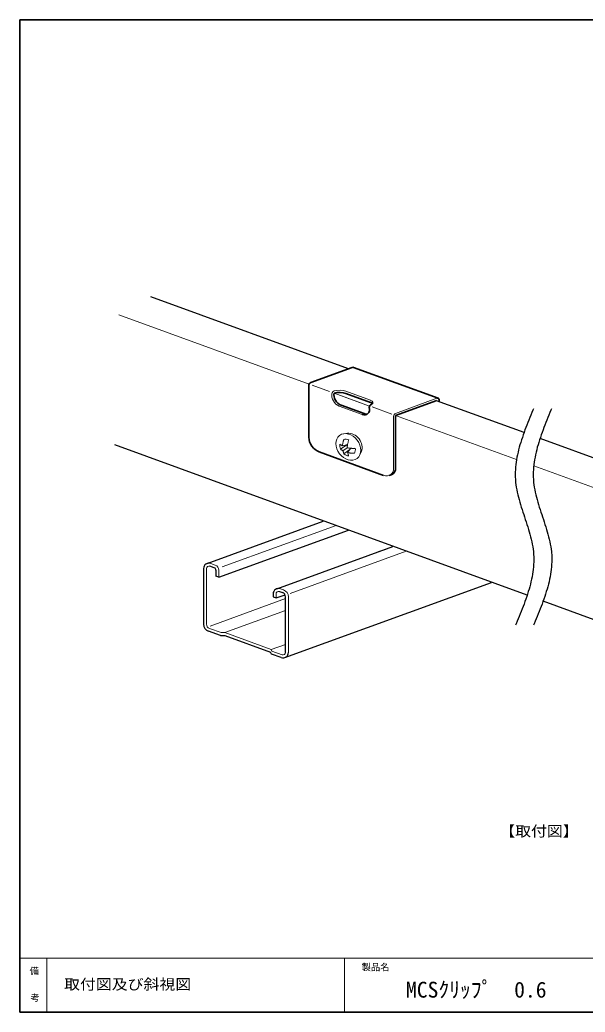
# Model space of a CAD drawing. Units: millimetres on the paper. Extents: x -405 to 411, y -913 to 286.
# Drawn here: x -405 to -248.3, y -286 to -11 of the extents above; entities that cross this region are included whole.
import ezdxf
from ezdxf.enums import TextEntityAlignment as Align

# ---------------------------------------------------------------- set-up
doc = ezdxf.new("R2010")
doc.units = ezdxf.units.MM
for name, color, linetype, lineweight in [('0-1_本体', 7, 'Continuous', 35), ('0-2_野縁受け', 5, 'Continuous', 25), ('0-3_野縁', 3, 'Continuous', 25), ('0-6_ねじ', 4, 'Continuous', 18), ('0-8_寸法線', 4, 'Continuous', 18), ('F-0_枠図面', 4, 'Continuous', 18), ('F-2_文字1', 4, 'Continuous', 18)]:
    doc.layers.add(name, color=color, linetype=linetype, lineweight=lineweight)
doc.layers.add('F-3_文字2', color=7, linetype='Continuous')
doc.styles.add('ＭＳ ゴシック', font='')
doc.styles.get('ＭＳ ゴシック').set_extended_font_data('MS Gothic')

msp = doc.modelspace()

# ---------------------------------------------------------------- linework, layer by layer
at = {"layer": '0-1_本体'}
for p, q in [((-312.896, -107.33), (-324.352, -111.5)), ((-312.579, -107.318), (-289.087, -115.869)), ((-324.916, -112.305), (-324.916, -126.705)), ((-314.653, -114.535), (-307.853, -117.01)), ((-309.567, -120.139), (-315.964, -117.811)), ((-300.86, -120.65), (-289.404, -116.48)), ((-288.84, -116.275), (-288.84, -116.275)), ((-288.84, -116.275), (-288.84, -116.817)), ((-300.86, -120.65), (-300.86, -135.052)), ((-322.097, -130.731), (-304.242, -137.23)), ((-302.659, -137.288), (-302.095, -137.083))]:
    msp.add_line(p, q, dxfattribs=at)
at = {"layer": '0-1_本体', "color": 4, "lineweight": 18}
for p, q in [((-319.211, -113.971), (-324.004, -112.227)), ((-310.292, -117.217), (-317.936, -114.435)), ((-314.653, -113.935), (-307.853, -116.41)), ((-310.13, -120.344), (-316.528, -118.016)), ((-300.86, -120.05), (-289.403, -115.88)), ((-289.404, -116.48), (-289.404, -116.612)), ((-301.93, -120.261), (-307.34, -118.292)), ((-301.424, -120.856), (-301.424, -135.257))]:
    msp.add_line(p, q, dxfattribs=at)
at = {"layer": '0-1_本体', "color": 6, "lineweight": 25}
for points in [[(-262.654, -118.774), (-262.819, -119.171), (-263.105, -119.857), (-263.389, -120.543), (-263.671, -121.229), (-263.95, -121.915), (-264.225, -122.601), (-264.496, -123.287), (-264.761, -123.972), (-265.021, -124.658), (-265.273, -125.344), (-265.518, -126.03), (-265.754, -126.716), (-265.981, -127.402), (-266.198, -128.088), (-266.404, -128.774), (-266.598, -129.459), (-266.779, -130.145), (-266.947, -130.831), (-267.101, -131.517), (-267.24, -132.203), (-267.363, -132.889), (-267.47, -133.575), (-267.559, -134.26), (-267.63, -134.946), (-267.682, -135.632), (-267.714, -136.318), (-267.725, -137.004), (-267.715, -137.69), (-267.683, -138.376), (-267.654, -138.774), (-267.617, -139.171), (-267.535, -139.857), (-267.433, -140.543), (-267.311, -141.229), (-267.171, -141.915), (-267.015, -142.601), (-266.845, -143.287), (-266.662, -143.972), (-266.467, -144.658)], [(-257.654, -118.774), (-257.819, -119.171), (-258.105, -119.857), (-258.389, -120.543), (-258.671, -121.229), (-258.95, -121.915), (-259.225, -122.601), (-259.496, -123.287), (-259.761, -123.972), (-260.021, -124.658), (-260.273, -125.344), (-260.518, -126.03), (-260.754, -126.716), (-260.981, -127.402), (-261.198, -128.088), (-261.404, -128.774), (-261.598, -129.459), (-261.779, -130.145), (-261.947, -130.831), (-262.101, -131.517), (-262.24, -132.203), (-262.363, -132.889), (-262.47, -133.575), (-262.559, -134.26), (-262.63, -134.946), (-262.682, -135.632), (-262.714, -136.318), (-262.725, -137.004), (-262.715, -137.69), (-262.683, -138.376), (-262.654, -138.774), (-262.617, -139.171), (-262.535, -139.857), (-262.433, -140.543), (-262.311, -141.229), (-262.171, -141.915), (-262.015, -142.601), (-261.845, -143.287), (-261.662, -143.972), (-261.467, -144.658)], [(-266.467, -144.658), (-266.263, -145.344), (-266.051, -146.03), (-265.832, -146.716), (-265.609, -147.402), (-265.382, -148.088), (-265.154, -148.774), (-264.925, -149.459), (-264.699, -150.145), (-264.475, -150.831), (-264.256, -151.517), (-264.044, -152.203), (-263.84, -152.889), (-263.646, -153.575), (-263.462, -154.26), (-263.292, -154.946), (-263.136, -155.632), (-262.997, -156.318), (-262.875, -157.004), (-262.772, -157.69), (-262.691, -158.376), (-262.654, -158.774), (-262.624, -159.171), (-262.592, -159.857), (-262.582, -160.543), (-262.594, -161.229), (-262.626, -161.915), (-262.678, -162.601), (-262.748, -163.287), (-262.838, -163.972), (-262.944, -164.658), (-263.067, -165.344), (-263.206, -166.03), (-263.36, -166.716), (-263.528, -167.402), (-263.71, -168.088), (-263.904, -168.774), (-264.109, -169.459), (-264.326, -170.145), (-264.553, -170.831)], [(-261.467, -144.658), (-261.263, -145.344), (-261.051, -146.03), (-260.832, -146.716), (-260.609, -147.402), (-260.382, -148.088), (-260.154, -148.774), (-259.925, -149.459), (-259.699, -150.145), (-259.475, -150.831), (-259.256, -151.517), (-259.044, -152.203), (-258.84, -152.889), (-258.646, -153.575), (-258.462, -154.26), (-258.292, -154.946), (-258.136, -155.632), (-257.997, -156.318), (-257.875, -157.004), (-257.772, -157.69), (-257.691, -158.376), (-257.654, -158.774), (-257.624, -159.171), (-257.592, -159.857), (-257.582, -160.543), (-257.594, -161.229), (-257.626, -161.915), (-257.678, -162.601), (-257.748, -163.287), (-257.838, -163.972), (-257.944, -164.658), (-258.067, -165.344), (-258.206, -166.03), (-258.36, -166.716), (-258.528, -167.402), (-258.71, -168.088), (-258.904, -168.774), (-259.109, -169.459), (-259.326, -170.145), (-259.553, -170.831)], [(-264.553, -170.831), (-264.789, -171.517), (-265.034, -172.203), (-265.287, -172.889), (-265.546, -173.575), (-265.812, -174.26), (-266.082, -174.946), (-266.358, -175.632), (-266.637, -176.318), (-266.919, -177.004), (-267.203, -177.69), (-267.488, -178.376), (-267.654, -178.774)], [(-259.553, -170.831), (-259.789, -171.517), (-260.034, -172.203), (-260.287, -172.889), (-260.546, -173.575), (-260.812, -174.26), (-261.082, -174.946), (-261.358, -175.632), (-261.637, -176.318), (-261.919, -177.004), (-262.203, -177.69), (-262.488, -178.376), (-262.654, -178.774)]]:
    msp.add_lwpolyline(points, dxfattribs=at)
at = {"layer": '0-1_本体'}
for centre, major_axis, ratio, start_param, end_param in [((-312.896, -107.93), (0.399, 0.569), 0.7, 0.18216, 0.7855464), ((-324.353, -112.1), (0.399, 0.569), 0.7, 0.7852499, 2.3563427), ((-315.964, -115.653), (-1.434, 2.048), 0.7, 0.5516953, 2.3566391), ((-316.447, -115.188), (2.5, 0), 0.375, 0.7704734, 2.2091285), ((-307.596, -118.199), (0.399, 0.569), 0.7, 0.7855464, 2.3560463), ((-309.647, -117.663), (2.5, 0), 0.375, 0.3257295, 0.8301724), ((-289.404, -116.48), (0.399, 0.569), 0.7, 5.4976389, 7.0687317), ((-310.132, -118.186), (-1.434, 2.048), 0.7, 2.3560463, 4.1609902), ((-309.568, -117.981), (-1.434, 2.048), 0.7, 2.3560463, 2.7869003), ((-322.097, -127.731), (-1.994, 2.847), 0.7, 0.7849535, 2.3566391), ((-303.679, -134.024), (-1.994, 2.847), 0.7, 2.9529323, 3.927139)]:
    msp.add_ellipse(centre, major_axis=major_axis, ratio=ratio, start_param=start_param, end_param=end_param, dxfattribs=at)
at = {"layer": '0-1_本体', "color": 4, "lineweight": 18}
for centre, major_axis, ratio, start_param, end_param in [((-316.528, -115.858), (-1.434, 2.048), 0.7, 0.5516953, 2.3566391), ((-317.936, -114.435), (0.399, 0.569), 0.7, 0.5966269, 2.3560463), ((-316.447, -114.588), (2.5, 0), 0.375, 0.7704734, 2.2091285), ((-309.647, -117.063), (2.5, 0), 0.375, 5.6747027, 7.1133577), ((-300.86, -120.65), (0.399, 0.569), 0.7, 0.7852499, 2.3563427), ((-304.243, -134.229), (-1.994, 2.847), 0.7, 2.3560463, 3.927139)]:
    msp.add_ellipse(centre, major_axis=major_axis, ratio=ratio, start_param=start_param, end_param=end_param, dxfattribs=at)
at = {"layer": '0-2_野縁受け'}
for p, q in [((-313.901, -107.696), (-368.683, -87.756)), ((-265.289, -125.389), (-289.584, -116.546)), ((-264.412, -170.405), (-378.659, -128.823)), ((-199.375, -149.379), (-260.85, -127.005)), ((-204.966, -192.136), (-259.999, -172.106))]:
    msp.add_line(p, q, dxfattribs=at)
at = {"layer": '0-2_野縁受け', "color": 4, "lineweight": 18}
for p, q in [((-324.818, -111.93), (-377.568, -92.731)), ((-308.061, -118.03), (-317.936, -114.435)), ((-267.355, -132.845), (-300.86, -120.65)), ((-210.292, -153.614), (-262.592, -134.579))]:
    msp.add_line(p, q, dxfattribs=at)
at = {"layer": '0-3_野縁'}
for p, q in [((-353.089, -161.651), (-320.906, -149.937)), ((-349.847, -165.457), (-313.927, -152.383)), ((-333.825, -168.662), (-301.642, -156.949)), ((-305.559, -158.374), (-303.589, -157.657)), ((-354.076, -163.06), (-354.076, -178.518)), ((-351.108, -162.85), (-352.337, -162.403)), ((-350.647, -163.508), (-350.647, -165.166)), ((-349.847, -165.457), (-350.647, -165.166)), ((-331.571, -187.736), (-274.313, -166.896)), ((-334.812, -170.072), (-334.812, -170.93)), ((-334.012, -171.221), (-331.52, -170.314)), ((-333.073, -169.414), (-332.173, -169.741)), ((-334.812, -170.93), (-334.012, -171.221)), ((-331.384, -186.326), (-331.384, -170.869)), ((-349.378, -181.628), (-352.76, -180.397))]:
    msp.add_line(p, q, dxfattribs=at)
at = {"layer": '0-3_野縁', "color": 4, "lineweight": 18}
for p, q in [((-348.94, -162.632), (-317.355, -151.135)), ((-330.08, -169.958), (-297.99, -158.278)), ((-350.834, -162.098), (-352.063, -161.651)), ((-353.276, -163.06), (-353.276, -178.518)), ((-349.847, -163.508), (-349.847, -165.457)), ((-334.012, -170.072), (-334.012, -171.221)), ((-332.799, -168.662), (-331.9, -168.99)), ((-352.285, -178.998), (-331.384, -171.39)), ((-330.584, -186.326), (-330.584, -170.869)), ((-348.237, -180.828), (-331.384, -174.694)), ((-349.236, -180.828), (-352.486, -179.645)), ((-335.345, -185.52), (-331.384, -184.078)), ((-335.141, -185.959), (-335.345, -185.52)), ((-332.323, -186.984), (-335.141, -185.959))]:
    msp.add_line(p, q, dxfattribs=at)
at = {"layer": '0-3_野縁', "color": 7, "lineweight": 35}
msp.add_line((-331.384, -187.668), (-331.384, -187.653), dxfattribs=at)
at = {"layer": '0-3_野縁', "color": 4, "lineweight": 18}
msp.add_lwpolyline([(-349.236, -180.828), (-348.237, -180.828), (-335.345, -185.52)], dxfattribs=at)
at = {"layer": '0-3_野縁'}
for points in [[(-349.378, -181.628), (-348.237, -181.628), (-335.515, -186.259)], [(-332.597, -187.736), (-335.282, -186.759), (-335.515, -186.259)]]:
    msp.add_lwpolyline(points, dxfattribs=at)
for centre, radius, start, end in [((-352.576, -163.06), 1.5, 70, 180), ((-351.347, -163.508), 0.7, 0, 70), ((-333.312, -170.072), 1.5, 70, 180), ((-332.584, -170.869), 1.2, 0, 70), ((-352.076, -178.518), 2, 180, 250), ((-332.084, -186.326), 1.5, 250, 0)]:
    msp.add_arc(centre, radius, start, end, dxfattribs=at)
at = {"layer": '0-3_野縁', "color": 4, "lineweight": 18}
for centre, radius, start, end in [((-351.347, -163.508), 1.5, 0, 70), ((-352.576, -163.06), 0.7, 70, 180), ((-333.312, -170.072), 0.7, 70, 180), ((-332.584, -170.869), 2, 0, 70), ((-352.076, -178.518), 1.2, 180, 250), ((-332.084, -186.326), 0.7, 250, 0)]:
    msp.add_arc(centre, radius, start, end, dxfattribs=at)
at = {"layer": '0-6_ねじ'}
for p, q in [((-314.214, -125.568), (-315.182, -125.683)), ((-316.307, -128.631), (-316.326, -128.618)), ((-316.223, -128.69), (-316.307, -128.631)), ((-316.139, -128.747), (-316.223, -128.69)), ((-314.395, -128.777), (-316.161, -129.976)), ((-316.054, -128.804), (-316.139, -128.747)), ((-315.969, -128.859), (-316.054, -128.804)), ((-315.884, -128.913), (-315.969, -128.859)), ((-315.798, -128.965), (-315.884, -128.913)), ((-315.711, -129.016), (-315.798, -128.965)), ((-315.625, -129.066), (-315.711, -129.016)), ((-315.584, -129.088), (-315.625, -129.066)), ((-315.584, -129.088), (-314.18, -128.644)), ((-315.584, -129.088), (-315.576, -128.957)), ((-315.576, -128.957), (-315.564, -128.812)), ((-315.564, -128.812), (-315.548, -128.666)), ((-315.548, -128.666), (-315.528, -128.52)), ((-315.528, -128.52), (-315.504, -128.374)), ((-315.504, -128.374), (-315.477, -128.228)), ((-315.477, -128.228), (-315.447, -128.082)), ((-315.447, -128.082), (-315.414, -127.935)), ((-315.414, -127.935), (-315.379, -127.789)), ((-315.379, -127.789), (-315.34, -127.642)), ((-315.34, -127.642), (-315.299, -127.495)), ((-315.299, -127.495), (-315.256, -127.348)), ((-315.256, -127.348), (-315.247, -127.321)), ((-314.283, -129.31), (-314.267, -129.164)), ((-314.267, -129.164), (-314.247, -129.019)), ((-314.247, -129.019), (-314.223, -128.873)), ((-314.223, -128.873), (-314.197, -128.726)), ((-314.197, -128.726), (-314.167, -128.58)), ((-314.167, -128.58), (-314.134, -128.434)), ((-314.134, -128.434), (-314.098, -128.287)), ((-314.098, -128.287), (-314.059, -128.14)), ((-314.059, -128.14), (-314.018, -127.994)), ((-314.018, -127.994), (-313.975, -127.847)), ((-313.975, -127.847), (-313.93, -127.7)), ((-313.93, -127.7), (-313.882, -127.552)), ((-313.882, -127.552), (-313.841, -127.43)), ((-316.091, -130.024), (-316.161, -129.976)), ((-316.007, -130.082), (-316.091, -130.024)), ((-315.922, -130.138), (-316.007, -130.082)), ((-315.837, -130.193), (-315.922, -130.138)), ((-315.751, -130.247), (-315.837, -130.193)), ((-315.665, -130.299), (-315.751, -130.247)), ((-315.579, -130.351), (-315.665, -130.299)), ((-315.492, -130.4), (-315.579, -130.351)), ((-315.452, -130.423), (-315.492, -130.4)), ((-315.452, -130.423), (-314.252, -129.598)), ((-313.534, -130.104), (-315.177, -131.29)), ((-314.303, -129.587), (-314.296, -129.455)), ((-314.296, -129.455), (-314.283, -129.31)), ((-314.171, -130.921), (-313.248, -129.737)), ((-310.837, -131.644), (-310.343, -130.632))]:
    msp.add_line(p, q, dxfattribs=at)
for points in [[(-315.177, -131.29), (-315.204, -131.218), (-315.24, -131.119), (-315.275, -131.02), (-315.309, -130.92), (-315.34, -130.821), (-315.371, -130.722), (-315.4, -130.622), (-315.427, -130.522), (-315.452, -130.423)], [(-312.059, -129.743), (-312.185, -129.748), (-312.342, -129.753), (-312.498, -129.756), (-312.653, -129.756), (-312.807, -129.755), (-312.961, -129.751), (-313.114, -129.745), (-313.267, -129.736), (-313.418, -129.724), (-313.568, -129.71), (-313.717, -129.692), (-313.866, -129.671), (-314.013, -129.647), (-314.159, -129.619), (-314.303, -129.587)], [(-312.283, -131.089), (-312.365, -131.09), (-312.521, -131.091), (-312.675, -131.089), (-312.829, -131.086), (-312.982, -131.079), (-313.134, -131.071), (-313.285, -131.059), (-313.436, -131.044), (-313.585, -131.027), (-313.733, -131.006), (-313.88, -130.981), (-314.026, -130.953), (-314.171, -130.921)], [(-313.875, -131.845), (-313.886, -131.816), (-313.924, -131.716), (-313.96, -131.617), (-313.994, -131.518), (-314.028, -131.419), (-314.06, -131.319), (-314.09, -131.22), (-314.119, -131.12), (-314.146, -131.021), (-314.171, -130.921)]]:
    msp.add_lwpolyline(points, dxfattribs=at)
msp.add_ellipse((-313.989, -129.354), major_axis=(-2.435, 3.173), ratio=0.775, dxfattribs=at)
for centre, major_axis, start_param, end_param in [((-313.17, -128.78), (-2.131, 2.777), 3.5655778, 5.8546156), ((-314.195, -129.548), (-1.522, 1.983), 0.6193481, 1.2206666), ((-314.195, -129.548), (-1.522, 1.983), 5.338638, 6.0110071), ((-314.195, -129.548), (-1.522, 1.983), 1.8896109, 2.5096444), ((-314.195, -129.548), (-1.522, 1.983), 3.4450299, 4.0912872)]:
    msp.add_ellipse(centre, major_axis=major_axis, ratio=0.775, start_param=start_param, end_param=end_param, dxfattribs=at)
at = {"layer": 'F-0_枠図面', "color": 7, "lineweight": 35}
msp.add_line((-405, -11), (-15.5, -11), dxfattribs=at)
at = {"layer": 'F-0_枠図面'}
for p, q in [((-405, -271), (-15.5, -271)), ((-397.5, -271), (-397.5, -286)), ((-315, -271), (-315, -286))]:
    msp.add_line(p, q, dxfattribs=at)
at = {"layer": 'F-0_枠図面', "color": 7, "lineweight": 35}
msp.add_lwpolyline([(-405, -11), (-405, -286), (-15.5, -286)], dxfattribs=at)

# ---------------------------------------------------------------- texts
at = {"layer": '0-8_寸法線', "color": 7, "style": 'ＭＳ ゴシック', "width": 1.1}
msp.add_text('【取付図】', height=2.933, dxfattribs=at).set_placement((-272.147, -238.173), align=Align.BOTTOM_LEFT)
at = {"layer": 'F-2_文字1', "color": 7, "style": 'ＭＳ ゴシック'}
for s, p in [('備', (-402.289, -276.087)), ('製品名', (-310.273, -275.002)), ('考', (-402.11, -283.51))]:
    msp.add_text(s, height=1.833, dxfattribs=at).set_placement(p, align=Align.BOTTOM_LEFT)
at = {"layer": 'F-3_文字2', "style": 'ＭＳ ゴシック', "width": 1.1}
msp.add_text('取付図及び斜視図', height=2.933, dxfattribs=at).set_placement((-392.736, -280.632), align=Align.BOTTOM_LEFT)
at = {"layer": 'F-3_文字2', "style": 'ＭＳ ゴシック'}
msp.add_text('MCSｸﾘｯﾌﾟ\u30000.6', height=4.399, dxfattribs=at).set_placement((-297.999, -283.291), align=Align.BOTTOM_LEFT)

doc.saveas('drawing.dxf')
